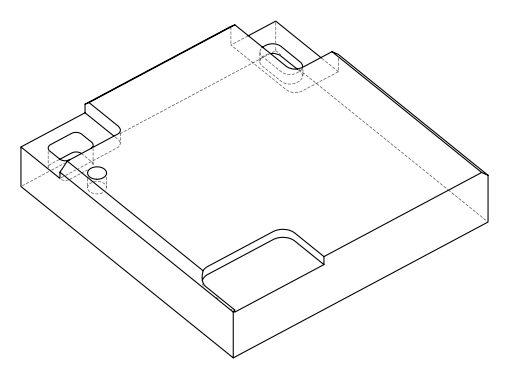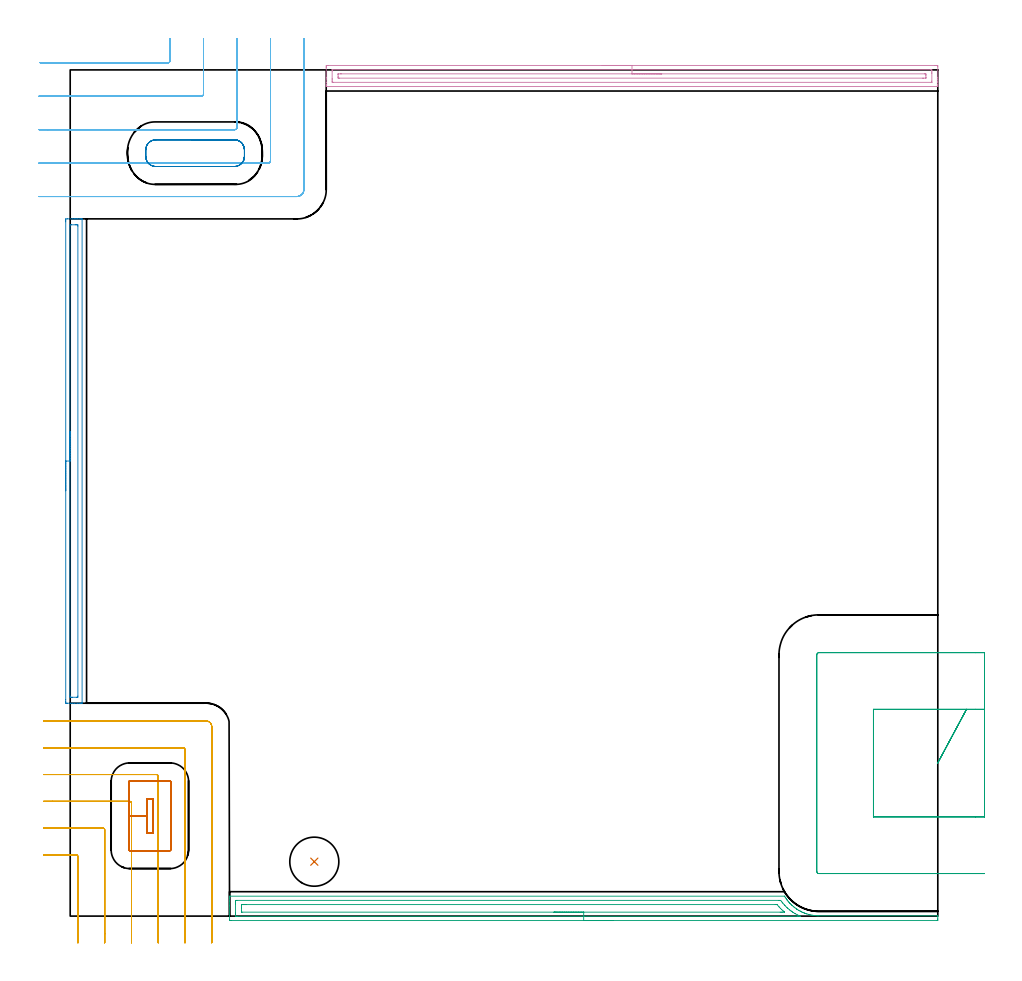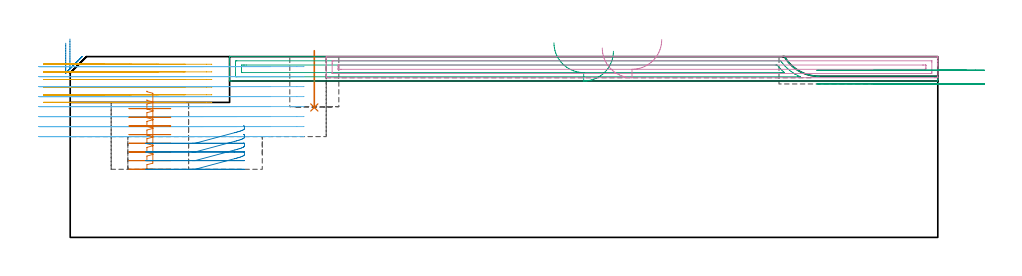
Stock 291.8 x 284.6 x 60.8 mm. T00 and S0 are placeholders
(PLAN: 9 operations, 5 tool changes, 34.2 min)
(1 INDEXABLE_INSERT_DRILL_BLIND_HOLE_FROM_SOLID | STEP1POCKET | NXT0302_004 | 0.08 min | 3610 mm3)
(2 AREA_MILL | FG_CHAMFER_SURFACE | UGT0205_001 | 2.8 min | 2575 mm3)
(3 AREA_MILL_1 | FG_CHAMFER_SURFACE_1 | UGT0205_001 | 5.17 min | 8182 mm3)
(4 AREA_MILL_2 | FG_CHAMFER_SURFACE_2 | UGT0205_001 | 5.13 min | 5299 mm3)
(5 MILL_CORNER_NOTCH_RECTANGULAR | CORNER_NOTCH_RECTANGULAR | NXT0201_011 | Follow Part, ap 3, ae 75% | 6.97 min | 58687 mm3)
(6 MILL_CORNER_NOTCH_RECTANGULAR_1 | CORNER_NOTCH_RECTANGULAR_1 | UGT0201_133 | Follow Part, ap 3.75, ae 75% | 8.7 min | 115308 mm3)
(7 MILL_RECTANGULAR_POCKET | POCKET_RECTANGULAR_STRAIGHT | NXT0201_011 | Follow Part, ap 3, ae 75% | 2.48 min | 20040 mm3)
(8 MILL_RECTANGULAR_POCKET_1 | POCKET_RECTANGULAR_STRAIGHT_1 | NXT0201_011 | Follow Part, ap 3, ae 75% | 1.02 min | 9607 mm3)
(9 MILL_SLOT | SLOT_PARTIAL_RECTANGULAR | UGT0201_109 | Follow Part, ap 6.35, ae 75% | 1.85 min | 47260 mm3)
(TOOL NXT0302_004 | Index. Insert Drill 16.5mm [880-D1650L20-05] | D16.5 PA176 FL83 Z2)
(TOOL UGT0205_001 | Chamfer Mill 20 x 3 x 45 deg. | D20 FL50 Z2)
(TOOL NXT0201_011 | ENDMILL 12mm [2P460-1200-NA 1630] | D12 FL38 Z6)
(TOOL UGT0201_133 | Carbide End Mill 15.0 | D15 FL30 Z4)
(TOOL UGT0201_109 | End Mill 25.4 mm | D25.4 FL25 Z2)
(OP 1 INDEXABLE_INSERT_DRILL_BLIND_HOLE_FROM_SOLID)
G17 G21 G94 G90
T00 M6
G54
G17 G0 G90 X82.1 Y18.3 S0 M3
G43 Z70.8 H1
G94 G81 G98 Z43.7 F250. R62.8
G80
M5
M2
(OP 2 AREA_MILL)
G17 G21 G94 G90
T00 M6
G54
G17 G0 G90 X-1.5 Y143.05 S1061 M3
G43 Z70.8 H0
Z65.3
G94 G1 Y143.088 Z64.428 F250.
Y143.202 Z63.564
Y143.391 Z62.712
Y143.653 Z61.88
Y143.987 Z61.074
Y144.39 Z60.3
Y144.858 Z59.564
Y145.39 Z58.872
Y145.979 Z58.229
Y146.622 Z57.64
Y147.314 Z57.108
Y148.05 Z56.64
Y148.824 Z56.237
Y149.63 Z55.903
Y150.462 Z55.641
Y151.314 Z55.452
Y152.178 Z55.338
Y153.05 Z55.3
Y233.527
X-1.499 Y233.884 Z55.301
X-1.494 Y234.414 Z55.303
X-1.491 Y234.492 Z55.305
X-0.968 Y234.5 Z55.828
X0.806 Z57.601
X1.357 Z58.154
X1.694 Z58.49
X2.245 Z59.041
X2.581 Z59.376
X3.253 Z60.052
X3.597 Z60.397
X3.968 Y234.493 Z60.759
X3.997 Y234.49 Z60.788
X4. Y234.331 Z60.8
Y71.769
X3.997 Y71.61 Z60.788
X3.968 Y71.607 Z60.759
X3.597 Y71.6 Z60.396
X3.253 Z60.053
X2.581 Z59.376
X1.357 Z58.154
X0.806 Z57.601
X0.195 Z56.99
X-0.968 Y71.601 Z55.828
X-1.212 Y71.603 Z55.584
X-1.491 Y71.608 Z55.305
X-1.494 Y71.686 Z55.303
X-1.499 Y72.216 Z55.301
X-1.5 Y72.751 Z55.3
Y153.05
X-0.086 Z56.714
Y232.098
X-0.081 Y232.49 Z56.719
X0.408 Y232.499 Z57.208
X1.694 Y232.5 Z58.494
X2.183 Y232.499 Z58.983
X2.581 Y232.49 Z59.381
X2.586 Y232.098 Z59.386
Y74.002
X2.581 Y73.61 Z59.381
X2.092 Y73.601 Z58.892
X0.806 Y73.6 Z57.606
X0.317 Y73.601 Z57.117
X-0.081 Y73.61 Z56.719
X-0.086 Y74.002 Z56.714
Y74.007
Y153.05
Y153.922 Z56.752
Y154.786 Z56.866
Y155.638 Z57.055
Y156.47 Z57.317
Y157.276 Z57.651
Y158.05 Z58.054
Y158.786 Z58.523
Y159.478 Z59.054
Y160.121 Z59.643
Y160.71 Z60.286
Y161.242 Z60.978
Y161.71 Z61.714
Y162.113 Z62.488
Y162.447 Z63.294
Y162.709 Z64.126
Y162.898 Z64.978
Y163.012 Z65.843
Y163.05 Z66.714
G0 Z70.8
M5
M2
(OP 3 AREA_MILL_1)
G17 G21 G94 G90
T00 M6
G54
G17 G0 G90 X182.7 Y-1.5 S1061 M3
G43 Z70.8 H0
Z62.6
G94 G1 X182.662 Z61.728 F250.
X182.548 Z60.863
X182.359 Z60.012
X182.097 Z59.18
X181.763 Z58.374
X181.36 Z57.6
X180.892 Z56.864
X180.36 Z56.172
X179.771 Z55.529
X179.128 Z54.939
X178.436 Z54.408
X177.7 Z53.94
X176.926 Z53.537
X176.12 Z53.203
X175.288 Z52.941
X174.436 Z52.752
X173.572 Z52.638
X172.7 Z52.6
X54.229
X53.882 Y-1.497 Z52.602
X53.61 Y-1.492 Z52.606
X53.6 Y-1.217 Z52.881
Y3.488 Z57.583
Y4.904 Z59.
Y5.265 Z59.36
Y5.987 Z60.087
Y6.255 Z60.355
X53.607 Y6.66 Z60.751
X53.61 Y6.697 Z60.788
X53.782 Y6.7 Z60.8
X240.208 Y6.699 Z60.799
X240.25 Y6.69 Z60.787
X240.273 Y6.669 Z60.768
X240.319 Y6.597 Z60.695
X240.501 Y6.305 Z60.404
X240.81 Y5.842 Z59.942
X241.048 Y5.506 Z59.606
X241.1 Y5.44 Z59.54
X241.24 Y5.265 Z59.361
X241.462 Y4.983 Z59.082
X241.599 Y4.821 Z58.918
X241.696 Y4.705 Z58.802
X241.942 Y4.427 Z58.527
X241.99 Y4.377 Z58.476
X242.255 Y4.1 Z58.2
X242.542 Y3.82 Z57.919
X242.766 Y3.61 Z57.71
X242.835 Y3.546 Z57.645
X243.213 Y3.218 Z57.316
X243.485 Y2.997 Z57.096
X243.618 Y2.896 Z56.992
X243.728 Y2.811 Z56.907
X244.222 Y2.459 Z56.559
X244.398 Y2.336 Z56.433
X244.447 Y2.304 Z56.4
X244.622 Y2.188 Z56.288
X244.668 Y2.16 Z56.26
X245.066 Y1.922 Z56.02
X245.515 Y1.671 Z55.767
X245.571 Y1.643 Z55.739
X245.94 Y1.452 Z55.551
X246.016 Y1.417 Z55.517
X246.409 Y1.238 Z55.335
X246.465 Y1.215 Z55.312
X246.854 Y1.052 Z55.151
X247.043 Y0.981 Z55.08
X247.302 Y0.884 Z54.981
X247.748 Y0.733 Z54.833
X248.289 Y0.57 Z54.669
X248.688 Y0.472 Z54.57
X249.089 Y0.383 Z54.482
X249.535 Y0.299 Z54.398
X249.982 Y0.23 Z54.329
X250.429 Y0.176 Z54.275
X250.876 Y0.139 Z54.232
X250.936 Y0.137 Z54.228
X251.323 Y0.113 Z54.21
X251.46 Y0.11 Z54.208
X251.553 Y0.109 Z54.203
X251.83 Y0.104 Z54.201
X291.618 Y0.1 Z54.2
X291.79 Y0.097 Z54.189
X291.8 Y-0.034 Z54.066
Y-0.231 Z53.869
Y-0.953 Z53.141
Y-1.314 Z52.782
X291.798 Y-1.491 Z52.605
X291.618 Y-1.5 Z52.6
X172.7
Y-0.086 Z54.014
X56.038 Y-0.085 Z54.015
X56.017
X55.61 Y-0.065 Z54.035
X55.603 Y0.347 Z54.447
X55.601 Y0.823 Z54.923
X55.6 Y1.238 Z55.338
Y3.902 Z58.002
X55.601 Y4.377 Z58.477
X55.603 Y4.788 Z58.888
X55.61 Y5.265 Z59.365
X55.997 Y5.285 Z59.385
X56.017
X238.398
X238.418 Y5.284 Z59.384
X238.971 Y5.265 Z59.365
X239.312 Y4.813 Z58.913
X239.661 Y4.377 Z58.477
X240.206 Y3.735 Z57.835
X240.437 Y3.488 Z57.588
X241.1 Y2.834 Z56.934
X241.357 Y2.6 Z56.7
X241.994 Y2.063 Z56.163
X242.465 Y1.712 Z55.812
X242.889 Y1.41 Z55.51
X243.133 Y1.245 Z55.345
X243.749 Y0.856 Z54.956
X243.783 Y0.836 Z54.936
X243.806 Y0.823 Z54.923
X244.677 Y0.361 Z54.461
X245.59 Y-0.065 Z54.035
X245.61 Y-0.08 Z54.02
X245.609 Y-0.081 Z54.019
X245.59 Y-0.084 Z54.016
X245.571 Y-0.085 Z54.015
X244.698 Y-0.086 Z54.014
X172.7
Y1.328 Z55.428
X57.805 Y1.329 Z55.429
X57.677 Y1.331 Z55.431
X57.631 Y1.333 Z55.433
X57.613 Y1.334 Z55.434
X57.61 Y1.372 Z55.472
X57.604 Y1.508 Z55.608
X57.601 Y1.712 Z55.812
X57.6 Y1.916 Z56.016
Y2.6 Z56.7
Y2.804 Z56.904
X57.604 Y3.488 Z57.588
X57.607 Y3.685 Z57.785
X57.622 Y3.865 Z57.965
X57.805 Y3.867 Z57.967
X58.315 Y3.87 Z57.97
X58.699 Y3.871 Z57.971
X59.208 Y3.872 Z57.972
X237.139 Y3.87 Z57.97
X237.524 Y3.869 Z57.969
X237.652 Y3.867 Z57.967
X237.749 Y3.864 Z57.964
X238.418 Y3.093 Z57.193
X238.877 Y2.6 Z56.7
X239.312 Y2.171 Z56.271
X239.801 Y1.712 Z55.812
X240.206 Y1.351 Z55.451
X240.216 Y1.335 Z55.435
X240.206 Y1.334 Z55.434
X239.697 Y1.33 Z55.43
X239.312 Y1.329 Z55.429
X238.804 Y1.328 Z55.428
X172.7
X171.828 Z55.466
X170.964 Z55.58
X170.112 Z55.769
X169.28 Z56.031
X168.474 Z56.365
X167.7 Z56.768
X166.964 Z57.237
X166.272 Z57.768
X165.629 Z58.357
X165.04 Z59.
X164.508 Z59.693
X164.04 Z60.428
X163.637 Z61.202
X163.303 Z62.008
X163.041 Z62.84
X162.852 Z63.692
X162.738 Z64.557
X162.7 Z65.428
G0 Z70.8
M5
M2
(OP 4 AREA_MILL_2)
G17 G21 G94 G90
T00 M6
G54
G17 G0 G90 X178.95 Y286.1 S1061 M3
G43 Z70.8 H0
Z63.7
G94 G1 X178.988 Z62.828 F250.
X179.102 Z61.963
X179.291 Z61.112
X179.553 Z60.28
X179.887 Z59.474
X180.29 Z58.7
X180.758 Z57.964
X181.29 Z57.272
X181.879 Z56.629
X182.522 Z56.04
X183.214 Z55.508
X183.95 Z55.04
X184.724 Z54.637
X185.53 Z54.303
X186.362 Z54.041
X187.214 Z53.852
X188.078 Z53.738
X188.95 Z53.7
X290.72
X291.188 Y286.099 Z53.701
X291.651 Y286.095 Z53.703
X291.791 Y286.091 Z53.706
X291.8 Y285.638 Z54.159
Y282.109 Z57.685
Y281.554 Z58.243
Y281.227 Z58.569
Y280.671 Z59.125
Y280.344 Z59.45
Y279.691 Z60.109
Y279.342 Z60.457
X291.793 Y279.007 Z60.783
X291.792 Y279.003 Z60.788
X291.637 Y279. Z60.8
X86.265
X86.108 Y279.002 Z60.788
X86.107 Y279.007 Z60.783
X86.1 Y279.342 Z60.458
Y279.691 Z60.108
Y280.344 Z59.45
Y281.553 Z58.243
Y282.109 Z57.685
Y285.36 Z54.437
X86.103 Y285.638 Z54.159
X86.109 Y286.091 Z53.706
X86.249 Y286.095 Z53.703
X86.712 Y286.1 Z53.7
X188.95
Y284.686 Z55.114
X289.402 Y284.685 Z55.115
X289.474
X289.776 Y284.679 Z55.121
X289.79 Y284.581 Z55.219
X289.797 Y284.366 Z55.434
X289.799 Y283.873 Z55.927
X289.8 Y283.48 Z56.32
X289.799 Y280.835 Z58.965
X289.792 Y280.441 Z59.359
X289.79 Y280.42 Z59.38
X289.785 Y280.419 Z59.381
X289.762 Y280.416 Z59.384
X289.711 Y280.415 Z59.385
X289.608 Y280.414 Z59.386
X88.498 Y280.415 Z59.385
X88.426
X88.124 Y280.421 Z59.379
X88.11 Y280.519 Z59.281
X88.103 Y280.734 Z59.066
X88.101 Y281.227 Z58.573
X88.1 Y281.619 Z58.181
X88.101 Y284.265 Z55.535
X88.108 Y284.659 Z55.141
X88.11 Y284.68 Z55.12
X88.114 Y284.681 Z55.119
X88.138 Y284.684 Z55.116
X88.189 Y284.685 Z55.115
X88.292 Y284.686 Z55.114
X188.95
Y283.272 Z56.528
X287.333 Y283.271 Z56.529
X287.616 Y283.27 Z56.53
X287.711 Y283.268 Z56.532
X287.778 Y283.265 Z56.535
X287.79 Y283.172 Z56.628
X287.795 Y282.991 Z56.809
X287.799 Y282.811 Z56.989
Y282.109 Z57.691
X287.797 Y281.93 Z57.87
X287.79 Y281.868 Z57.932
X287.785 Y281.835 Z57.965
X287.757 Y281.834 Z57.966
X287.616 Y281.831 Z57.969
X287.007 Y281.829 Z57.971
X286.724
X90.567
X90.283 Y281.831 Z57.969
X90.189 Y281.832 Z57.968
X90.122 Y281.835 Z57.965
X90.11 Y281.928 Z57.872
X90.105 Y282.109 Z57.691
X90.101 Y282.289 Z57.511
Y282.991 Z56.809
X90.103 Y283.17 Z56.63
X90.109 Y283.232 Z56.568
X90.115 Y283.265 Z56.535
X90.142 Y283.266 Z56.534
X90.283 Y283.269 Z56.531
X90.893 Y283.271 Z56.529
X91.176 Y283.272 Z56.528
X188.95
X189.822 Z56.566
X190.686 Z56.68
X191.538 Z56.869
X192.37 Z57.132
X193.176 Z57.465
X193.95 Z57.868
X194.686 Z58.337
X195.378 Z58.868
X196.021 Z59.457
X196.61 Z60.101
X197.142 Z60.793
X197.61 Z61.528
X198.013 Z62.302
X198.347 Z63.108
X198.609 Z63.94
X198.798 Z64.792
X198.912 Z65.657
X198.95 Z66.528
G0 Z70.8
M5
M2
(OP 5 MILL_CORNER_NOTCH_RECTANGULAR)
G17 G21 G94 G90
T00 M6
G54
G17 G0 G90 X2.605 Y-9. S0 M3
G43 Z70.8 H1
Z58.233
G94 G1 X2.6 Y-6. F250.
Y-5.92 F500.
Y20.004
G3 X2.004 Y20.6 R0.6
G1 X-6.
X-9. F250.
G0 Z70.8
X11.607 Y-9.
Z58.233
G1 X11.6 Y-6.
Y-5.92 F500.
Y29.004
G3 X11.004 Y29.6 R0.6
G1 X-6.
X-9. F250.
G0 Z70.8
X20.609 Y-9.
Z58.233
G1 X20.6 Y-6.
Y-5.92 F500.
Y38.004
G3 X20.004 Y38.6 R0.6
G1 X-6.
X-9. F250.
G0 Z70.8
X29.614 Y-9.
Z58.233
G1 X29.6 Y-6.
Y-5.92 F500.
Y47.003
G3 X29.003 Y47.6 R0.6
G1 X-6.
X-9. F250.
G0 Z70.8
X38.627 Y-9.
Z58.233
G1 X38.6 Y-6.
Y-5.92 F500.
Y56.003
G3 X38.003 Y56.6 R0.6
G1 X-6.
X-9. F250.
G0 Z70.8
X47.6 Y-8.92
Z58.233
G1 Y-5.92
Y63.8 F500.
G3 X45.8 Y65.6 R1.8
G1 X-6.
X-9. F250.
G0 Z70.8
X2.6 Y-9.
Z55.667
G1 Y-6.
Y20.004 F500.
G3 X2.004 Y20.6 R0.6
G1 X-6.
X-9. F250.
G0 Z70.8
X11.6 Y-9.
Z55.667
G1 Y-6.
Y29.004 F500.
G3 X11.004 Y29.6 R0.6
G1 X-6.
X-9. F250.
G0 Z70.8
X20.6 Y-9.
Z55.667
G1 Y-6.
Y38.004 F500.
G3 X20.004 Y38.6 R0.6
G1 X-6.
X-9. F250.
G0 Z70.8
X29.6 Y-9.
Z55.667
G1 Y-6.
Y47.003 F500.
G3 X29.003 Y47.6 R0.6
G1 X-6.
X-9. F250.
G0 Z70.8
X38.6 Y-9.
Z55.667
G1 Y-6.
Y56.003 F500.
G3 X38.003 Y56.6 R0.6
G1 X-6.
X-9. F250.
G0 Z70.8
X47.6 Y-9.
Z55.667
G1 Y-6.
Y63.8 F500.
G3 X45.8 Y65.6 R1.8
G1 X-6.
X-9. F250.
G0 Z70.8
X2.6 Y-9.
Z53.1
G1 Y-6.
Y20.004 F500.
G3 X2.004 Y20.6 R0.6
G1 X-6.
X-9. F250.
G0 Z70.8
X11.6 Y-9.
Z53.1
G1 Y-6.
Y29.004 F500.
G3 X11.004 Y29.6 R0.6
G1 X-6.
X-9. F250.
G0 Z70.8
X20.6 Y-9.
Z53.1
G1 Y-6.
Y38.004 F500.
G3 X20.004 Y38.6 R0.6
G1 X-6.
X-9. F250.
G0 Z70.8
X29.6 Y-9.
Z53.1
G1 Y-6.
Y47.003 F500.
G3 X29.003 Y47.6 R0.6
G1 X-6.
X-9. F250.
G0 Z70.8
X38.6 Y-9.
Z53.1
G1 Y-6.
Y56.003 F500.
G3 X38.003 Y56.6 R0.6
G1 X-6.
X-9. F250.
G0 Z70.8
X47.6 Y-9.
Z53.1
G1 Y-6.
Y63.8 F500.
G3 X45.8 Y65.6 R1.8
G1 X-6.
X-9. F250.
G0 Z70.8
X2.6 Y-9.
Z50.533
G1 Y-6.
Y20.004 F500.
G3 X2.004 Y20.6 R0.6
G1 X-6.
X-9. F250.
G0 Z70.8
X11.6 Y-9.
Z50.533
G1 Y-6.
Y29.004 F500.
G3 X11.004 Y29.6 R0.6
G1 X-6.
X-9. F250.
G0 Z70.8
X20.6 Y-9.
Z50.533
G1 Y-6.
Y38.004 F500.
G3 X20.004 Y38.6 R0.6
G1 X-6.
X-9. F250.
G0 Z70.8
X29.6 Y-9.
Z50.533
G1 Y-6.
Y47.003 F500.
G3 X29.003 Y47.6 R0.6
G1 X-6.
X-9. F250.
G0 Z70.8
X38.6 Y-9.
Z50.533
G1 Y-6.
Y56.003 F500.
G3 X38.003 Y56.6 R0.6
G1 X-6.
X-9. F250.
G0 Z70.8
X47.6 Y-9.
Z50.533
G1 Y-6.
Y63.8 F500.
G3 X45.8 Y65.6 R1.8
G1 X-6.
X-9. F250.
G0 Z70.8
X2.6 Y-9.
Z47.967
G1 Y-6.
Y20.004 F500.
G3 X2.004 Y20.6 R0.6
G1 X-6.
X-9. F250.
G0 Z70.8
X11.6 Y-9.
Z47.967
G1 Y-6.
Y29.004 F500.
G3 X11.004 Y29.6 R0.6
G1 X-6.
X-9. F250.
G0 Z70.8
X20.6 Y-9.
Z47.967
G1 Y-6.
Y38.004 F500.
G3 X20.004 Y38.6 R0.6
G1 X-6.
X-9. F250.
G0 Z70.8
X29.6 Y-9.
Z47.967
G1 Y-6.
Y47.003 F500.
G3 X29.003 Y47.6 R0.6
G1 X-6.
X-9. F250.
G0 Z70.8
X38.6 Y-9.
Z47.967
G1 Y-6.
Y56.003 F500.
G3 X38.003 Y56.6 R0.6
G1 X-6.
X-9. F250.
G0 Z70.8
X47.6 Y-9.
Z47.967
G1 Y-6.
Y63.8 F500.
G3 X45.8 Y65.6 R1.8
G1 X-6.
X-9. F250.
G0 Z70.8
X2.6 Y-9.
Z45.4
G1 Y-6.
Y20.004 F500.
G3 X2.004 Y20.6 R0.6
G1 X-6.
X-9. F250.
G0 Z70.8
X11.6 Y-9.
Z45.4
G1 Y-6.
Y29.004 F500.
G3 X11.004 Y29.6 R0.6
G1 X-6.
X-9. F250.
G0 Z70.8
X20.6 Y-9.
Z45.4
G1 Y-6.
Y38.004 F500.
G3 X20.004 Y38.6 R0.6
G1 X-6.
X-9. F250.
G0 Z70.8
X29.6 Y-9.
Z45.4
G1 Y-6.
Y47.003 F500.
G3 X29.003 Y47.6 R0.6
G1 X-6.
X-9. F250.
G0 Z70.8
X38.6 Y-9.
Z45.4
G1 Y-6.
Y56.003 F500.
G3 X38.003 Y56.6 R0.6
G1 X-6.
X-9. F250.
G0 Z70.8
X47.6 Y-9.
Z45.4
G1 Y-6.
Y63.8 F500.
G3 X45.8 Y65.6 R1.8
G1 X-6.
X-9. F250.
G0 Z70.8
M5
M2
(OP 6 MILL_CORNER_NOTCH_RECTANGULAR_1)
G17 G21 G94 G90
T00 M6
G54
G17 G0 G90 X-10.106 Y287. S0 M3
G43 Z70.8 H0
Z57.437
G94 G1 X-7.106 F250.
X32.854 F500.
G3 X33.6 Y287.746 R0.75
G1 Y292.1
Y295.1 F250.
G0 Z70.8
X-10.5 Y275.75
Z57.437
G1 X-7.5
X44.104 F500.
G3 X44.85 Y276.496 R0.75
G1 Y292.1
Y295.1 F250.
G0 Z70.8
X-10.5 Y264.5
Z57.437
G1 X-7.5
X55.354 F500.
G3 X56.1 Y265.246 R0.75
G1 Y292.1
Y295.1 F250.
G0 Z70.8
X-10.5 Y253.25
Z57.437
G1 X-7.5
X66.604 F500.
G3 X67.35 Y253.996 R0.75
G1 Y292.1
Y295.1 F250.
G0 Z70.8
X-10.5 Y242.
Z57.437
G1 X-7.5
X76.2 F500.
G3 X78.6 Y244.4 R2.4
G1 Y292.1
Y295.1 F250.
G0 Z70.8
X-10.106 Y287.
Z54.075
G1 X-7.106
X32.854 F500.
G3 X33.6 Y287.746 R0.75
G1 Y292.1
Y295.1 F250.
G0 Z70.8
X-10.5 Y275.75
Z54.075
G1 X-7.5
X44.104 F500.
G3 X44.85 Y276.496 R0.75
G1 Y292.1
Y295.1 F250.
G0 Z70.8
X-10.5 Y264.5
Z54.075
G1 X-7.5
X55.354 F500.
G3 X56.1 Y265.246 R0.75
G1 Y292.1
Y295.1 F250.
G0 Z70.8
X-10.5 Y253.25
Z54.075
G1 X-7.5
X66.604 F500.
G3 X67.35 Y253.996 R0.75
G1 Y292.1
Y295.1 F250.
G0 Z70.8
X-10.5 Y242.
Z54.075
G1 X-7.5
X76.2 F500.
G3 X78.6 Y244.4 R2.4
G1 Y292.1
Y295.1 F250.
G0 Z70.8
X-10.106 Y287.
Z50.712
G1 X-7.106
X32.854 F500.
G3 X33.6 Y287.746 R0.75
G1 Y292.1
Y295.1 F250.
G0 Z70.8
X-10.5 Y275.75
Z50.712
G1 X-7.5
X44.104 F500.
G3 X44.85 Y276.496 R0.75
G1 Y292.1
Y295.1 F250.
G0 Z70.8
X-10.5 Y264.5
Z50.712
G1 X-7.5
X55.354 F500.
G3 X56.1 Y265.246 R0.75
G1 Y292.1
Y295.1 F250.
G0 Z70.8
X-10.5 Y253.25
Z50.712
G1 X-7.5
X66.604 F500.
G3 X67.35 Y253.996 R0.75
G1 Y292.1
Y295.1 F250.
G0 Z70.8
X-10.5 Y242.
Z50.712
G1 X-7.5
X76.2 F500.
G3 X78.6 Y244.4 R2.4
G1 Y292.1
Y295.1 F250.
G0 Z70.8
X-10.106 Y287.
Z47.35
G1 X-7.106
X32.854 F500.
G3 X33.6 Y287.746 R0.75
G1 Y292.1
Y295.1 F250.
G0 Z70.8
X-10.5 Y275.75
Z47.35
G1 X-7.5
X44.104 F500.
G3 X44.85 Y276.496 R0.75
G1 Y292.1
Y295.1 F250.
G0 Z70.8
X-10.5 Y264.5
Z47.35
G1 X-7.5
X55.354 F500.
G3 X56.1 Y265.246 R0.75
G1 Y292.1
Y295.1 F250.
G0 Z70.8
X-10.5 Y253.25
Z47.35
G1 X-7.5
X66.604 F500.
G3 X67.35 Y253.996 R0.75
G1 Y292.1
Y295.1 F250.
G0 Z70.8
X-10.5 Y242.
Z47.35
G1 X-7.5
X76.2 F500.
G3 X78.6 Y244.4 R2.4
G1 Y292.1
Y295.1 F250.
G0 Z70.8
X-10.106 Y287.
Z43.987
G1 X-7.106
X32.854 F500.
G3 X33.6 Y287.746 R0.75
G1 Y292.1
Y295.1 F250.
G0 Z70.8
X-10.5 Y275.75
Z43.987
G1 X-7.5
X44.104 F500.
G3 X44.85 Y276.496 R0.75
G1 Y292.1
Y295.1 F250.
G0 Z70.8
X-10.5 Y264.5
Z43.987
G1 X-7.5
X55.354 F500.
G3 X56.1 Y265.246 R0.75
G1 Y292.1
Y295.1 F250.
G0 Z70.8
X-10.5 Y253.25
Z43.987
G1 X-7.5
X66.604 F500.
G3 X67.35 Y253.996 R0.75
G1 Y292.1
Y295.1 F250.
G0 Z70.8
X-10.5 Y242.
Z43.987
G1 X-7.5
X76.2 F500.
G3 X78.6 Y244.4 R2.4
G1 Y292.1
Y295.1 F250.
G0 Z70.8
X-10.106 Y287.
Z40.625
G1 X-7.106
X32.854 F500.
G3 X33.6 Y287.746 R0.75
G1 Y292.1
Y295.1 F250.
G0 Z70.8
X-10.5 Y275.75
Z40.625
G1 X-7.5
X44.104 F500.
G3 X44.85 Y276.496 R0.75
G1 Y292.1
Y295.1 F250.
G0 Z70.8
X-10.5 Y264.5
Z40.625
G1 X-7.5
X55.354 F500.
G3 X56.1 Y265.246 R0.75
G1 Y292.1
Y295.1 F250.
G0 Z70.8
X-10.5 Y253.25
Z40.625
G1 X-7.5
X66.604 F500.
G3 X67.35 Y253.996 R0.75
G1 Y292.1
Y295.1 F250.
G0 Z70.8
X-10.5 Y242.
Z40.625
G1 X-7.5
X76.2 F500.
G3 X78.6 Y244.4 R2.4
G1 Y292.1
Y295.1 F250.
G0 Z70.8
X-10.106 Y287.
Z37.262
G1 X-7.106
X32.854 F500.
G3 X33.6 Y287.746 R0.75
G1 Y292.1
Y295.1 F250.
G0 Z70.8
X-10.5 Y275.75
Z37.262
G1 X-7.5
X44.104 F500.
G3 X44.85 Y276.496 R0.75
G1 Y292.1
Y295.1 F250.
G0 Z70.8
X-10.5 Y264.5
Z37.262
G1 X-7.5
X55.354 F500.
G3 X56.1 Y265.246 R0.75
G1 Y292.1
Y295.1 F250.
G0 Z70.8
X-10.5 Y253.25
Z37.262
G1 X-7.5
X66.604 F500.
G3 X67.35 Y253.996 R0.75
G1 Y292.1
Y295.1 F250.
G0 Z70.8
X-10.5 Y242.
Z37.262
G1 X-7.5
X76.2 F500.
G3 X78.6 Y244.4 R2.4
G1 Y292.1
Y295.1 F250.
G0 Z70.8
X-10.106 Y287.
Z33.9
G1 X-7.106
X32.854 F500.
G3 X33.6 Y287.746 R0.75
G1 Y292.1
Y295.1 F250.
G0 Z70.8
X-10.5 Y275.75
Z33.9
G1 X-7.5
X44.104 F500.
G3 X44.85 Y276.496 R0.75
G1 Y292.1
Y295.1 F250.
G0 Z70.8
X-10.5 Y264.5
Z33.9
G1 X-7.5
X55.354 F500.
G3 X56.1 Y265.246 R0.75
G1 Y292.1
Y295.1 F250.
G0 Z70.8
X-10.5 Y253.25
Z33.9
G1 X-7.5
X66.604 F500.
G3 X67.35 Y253.996 R0.75
G1 Y292.1
Y295.1 F250.
G0 Z70.8
X-10.5 Y242.
Z33.9
G1 X-7.5
X76.2 F500.
G3 X78.6 Y244.4 R2.4
G1 Y292.1
Y295.1 F250.
G0 Z70.8
M5
M2
(OP 7 MILL_RECTANGULAR_POCKET)
G17 G21 G94 G90
T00 M6
G54
G17 G0 G90 X25.8 Y28.826 S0 M3
G43 Z70.8 H1
Z49.223
G94 G1 Y28. Z49.002 F250.
X27.8 Z48.466
Y39.5 Z45.384
X25.8 Z44.848
Y33.75 Z43.308
Y28. F500.
X27.8
Y39.5
X25.8
Y33.75
X19.8
Y22.2
G3 X20. Y22. R0.2
G1 X33.6
G3 X33.8 Y22.2 R0.2
G1 Y45.3
G3 X33.6 Y45.5 R0.2
G1 X20.
G3 X19.8 Y45.3 R0.2
G1 Y33.75
Y32.75
G0 X25.8 Y28.826 Z46.308
G1 Y28. Z46.086 F250.
X27.8 Z45.55
Y39.5 Z42.469
X25.8 Z41.933
Y33.75 Z40.392
Y28. F500.
X27.8
Y39.5
X25.8
Y33.75
X19.8
Y22.2
G3 X20. Y22. R0.2
G1 X33.6
G3 X33.8 Y22.2 R0.2
G1 Y45.3
G3 X33.6 Y45.5 R0.2
G1 X20.
G3 X19.8 Y45.3 R0.2
G1 Y33.75
Y32.75
G0 X25.8 Y28.826 Z43.392
G1 Y28. Z43.171 F250.
X27.8 Z42.635
Y39.5 Z39.553
X25.8 Z39.018
Y33.75 Z37.477
Y28. F500.
X27.8
Y39.5
X25.8
Y33.75
X19.8
Y22.2
G3 X20. Y22. R0.2
G1 X33.6
G3 X33.8 Y22.2 R0.2
G1 Y45.3
G3 X33.6 Y45.5 R0.2
G1 X20.
G3 X19.8 Y45.3 R0.2
G1 Y33.75
Y32.75
G0 X25.8 Y28.826 Z40.477
G1 Y28. Z40.255 F250.
X27.8 Z39.72
Y39.5 Z36.638
X25.8 Z36.102
Y33.75 Z34.562
Y28. F500.
X27.8
Y39.5
X25.8
Y33.75
X19.8
Y22.2
G3 X20. Y22. R0.2
G1 X33.6
G3 X33.8 Y22.2 R0.2
G1 Y45.3
G3 X33.6 Y45.5 R0.2
G1 X20.
G3 X19.8 Y45.3 R0.2
G1 Y33.75
Y32.75
G0 X25.8 Y28.826 Z37.562
G1 Y28. Z37.34 F250.
X27.8 Z36.804
Y39.5 Z33.723
X25.8 Z33.187
Y33.75 Z31.646
Y28. F500.
X27.8
Y39.5
X25.8
Y33.75
X19.8
Y22.2
G3 X20. Y22. R0.2
G1 X33.6
G3 X33.8 Y22.2 R0.2
G1 Y45.3
G3 X33.6 Y45.5 R0.2
G1 X20.
G3 X19.8 Y45.3 R0.2
G1 Y33.75
Y32.75
G0 X25.8 Y28.826 Z34.646
G1 Y28. Z34.425 F250.
X27.8 Z33.889
Y39.5 Z30.807
X25.8 Z30.271
Y33.75 Z28.731
Y28. F500.
X27.8
Y39.5
X25.8
Y33.75
X19.8
Y22.2
G3 X20. Y22. R0.2
G1 X33.6
G3 X33.8 Y22.2 R0.2
G1 Y45.3
G3 X33.6 Y45.5 R0.2
G1 X20.
G3 X19.8 Y45.3 R0.2
G1 Y33.75
Y32.75
G0 X25.8 Y28.826 Z31.731
G1 Y28. Z31.509 F250.
X27.8 Z30.973
Y39.5 Z27.892
X25.8 Z27.356
Y33.75 Z25.815
Y28. F500.
X27.8
Y39.5
X25.8
Y33.75
X19.8
Y22.2
G3 X20. Y22. R0.2
G1 X33.6
G3 X33.8 Y22.2 R0.2
G1 Y45.3
G3 X33.6 Y45.5 R0.2
G1 X20.
G3 X19.8 Y45.3 R0.2
G1 Y33.75
Y32.75
G0 X25.8 Y28.826 Z28.815
G1 Y28. Z28.594 F250.
X27.8 Z28.058
Y39.5 Z24.977
X25.8 Z24.441
Y33.75 Z22.9
Y28. F500.
X27.8
Y39.5
X25.8
Y33.75
X19.8
Y22.2
G3 X20. Y22. R0.2
G1 X33.6
G3 X33.8 Y22.2 R0.2
G1 Y45.3
G3 X33.6 Y45.5 R0.2
G1 X20.
G3 X19.8 Y45.3 R0.2
G1 Y33.75
Y32.75
G0 Z70.8
M5
M2
(OP 8 MILL_RECTANGULAR_POCKET_1)
G17 G21 G94 G90
T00 M6
G54
G17 G0 G90 X58.34 Y254.203 S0 M3
G43 Z70.8 H1
Z37.562
G94 G1 X58.402 Y254.343 Z37.52 F250.
X58.537 Y254.822 Z37.387
X58.6 Y255.316 Z37.254
Y257.884 Z36.566
X58.537 Y258.378 Z36.432
X58.402 Y258.857 Z36.299
X58.2 Y259.311 Z36.166
X57.933 Y259.731 Z36.032
X57.608 Y260.108 Z35.899
X57.231 Y260.433 Z35.766
X56.811 Y260.7 Z35.632
X56.357 Y260.902 Z35.499
X55.878 Y261.037 Z35.366
X55.384 Y261.1 Z35.232
X42. Z31.646
X28.8 F500.
G3 X25.4 Y257.7 R3.4
G1 Y255.5
G3 X28.8 Y252.1 R3.4
G1 X55.2
G3 X58.6 Y255.5 R3.4
G1 Y257.7
G3 X55.2 Y261.1 R3.4
G1 X42.
X41.
G0 X58.34 Y254.203 Z34.646
G1 X58.402 Y254.343 Z34.605 F250.
X58.537 Y254.822 Z34.472
X58.6 Y255.316 Z34.339
Y257.884 Z33.65
X58.537 Y258.378 Z33.517
X58.402 Y258.857 Z33.384
X58.2 Y259.311 Z33.25
X57.933 Y259.731 Z33.117
X57.608 Y260.108 Z32.984
X57.231 Y260.433 Z32.85
X56.811 Y260.7 Z32.717
X56.357 Y260.902 Z32.584
X55.878 Y261.037 Z32.45
X55.384 Y261.1 Z32.317
X42. Z28.731
X28.8 F500.
G3 X25.4 Y257.7 R3.4
G1 Y255.5
G3 X28.8 Y252.1 R3.4
G1 X55.2
G3 X58.6 Y255.5 R3.4
G1 Y257.7
G3 X55.2 Y261.1 R3.4
G1 X42.
X41.
G0 X58.34 Y254.203 Z31.731
G1 X58.402 Y254.343 Z31.69 F250.
X58.537 Y254.822 Z31.556
X58.6 Y255.316 Z31.423
Y257.884 Z30.735
X58.537 Y258.378 Z30.601
X58.402 Y258.857 Z30.468
X58.2 Y259.311 Z30.335
X57.933 Y259.731 Z30.202
X57.608 Y260.108 Z30.068
X57.231 Y260.433 Z29.935
X56.811 Y260.7 Z29.802
X56.357 Y260.902 Z29.668
X55.878 Y261.037 Z29.535
X55.384 Y261.1 Z29.402
X42. Z25.815
X28.8 F500.
G3 X25.4 Y257.7 R3.4
G1 Y255.5
G3 X28.8 Y252.1 R3.4
G1 X55.2
G3 X58.6 Y255.5 R3.4
G1 Y257.7
G3 X55.2 Y261.1 R3.4
G1 X42.
X41.
G0 X58.34 Y254.203 Z28.815
G1 X58.402 Y254.343 Z28.774 F250.
X58.537 Y254.822 Z28.641
X58.6 Y255.316 Z28.508
Y257.884 Z27.819
X58.537 Y258.378 Z27.686
X58.402 Y258.857 Z27.553
X58.2 Y259.311 Z27.419
X57.933 Y259.731 Z27.286
X57.608 Y260.108 Z27.153
X57.231 Y260.433 Z27.02
X56.811 Y260.7 Z26.886
X56.357 Y260.902 Z26.753
X55.878 Y261.037 Z26.62
X55.384 Y261.1 Z26.486
X42. Z22.9
X28.8 F500.
G3 X25.4 Y257.7 R3.4
G1 Y255.5
G3 X28.8 Y252.1 R3.4
G1 X55.2
G3 X58.6 Y255.5 R3.4
G1 Y257.7
G3 X55.2 Y261.1 R3.4
G1 X42.
X41.
G0 Z70.8
M5
M2
(OP 9 MILL_SLOT)
G17 G21 G94 G90
T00 M6
G54
G17 G0 G90 X307.5 Y69.55 S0 M3
G43 Z70.8 H0
Z56.2
G94 G1 X304.5 F250.
X301.46 F500.
X291.753 Y51.45
X301.46 Y69.55
X270.15
Y33.35
X304.5
X307.5 F250.
Y88.6
X304.5
X251.8 F500.
G3 X251.1 Y87.9 R0.7
G1 Y15.
G3 X251.8 Y14.3 R0.7
G1 X304.5
X307.5 F250.
G0 Y69.55 Z51.6
G1 X304.5
X301.46 F500.
X291.753 Y51.45
X301.46 Y69.55
X270.15
Y33.35
X304.5
X307.5 F250.
Y88.6
X304.5
X251.8 F500.
G3 X251.1 Y87.9 R0.7
G1 Y15.
G3 X251.8 Y14.3 R0.7
G1 X304.5
X307.5 F250.
G0 Z70.8
M5
M2
